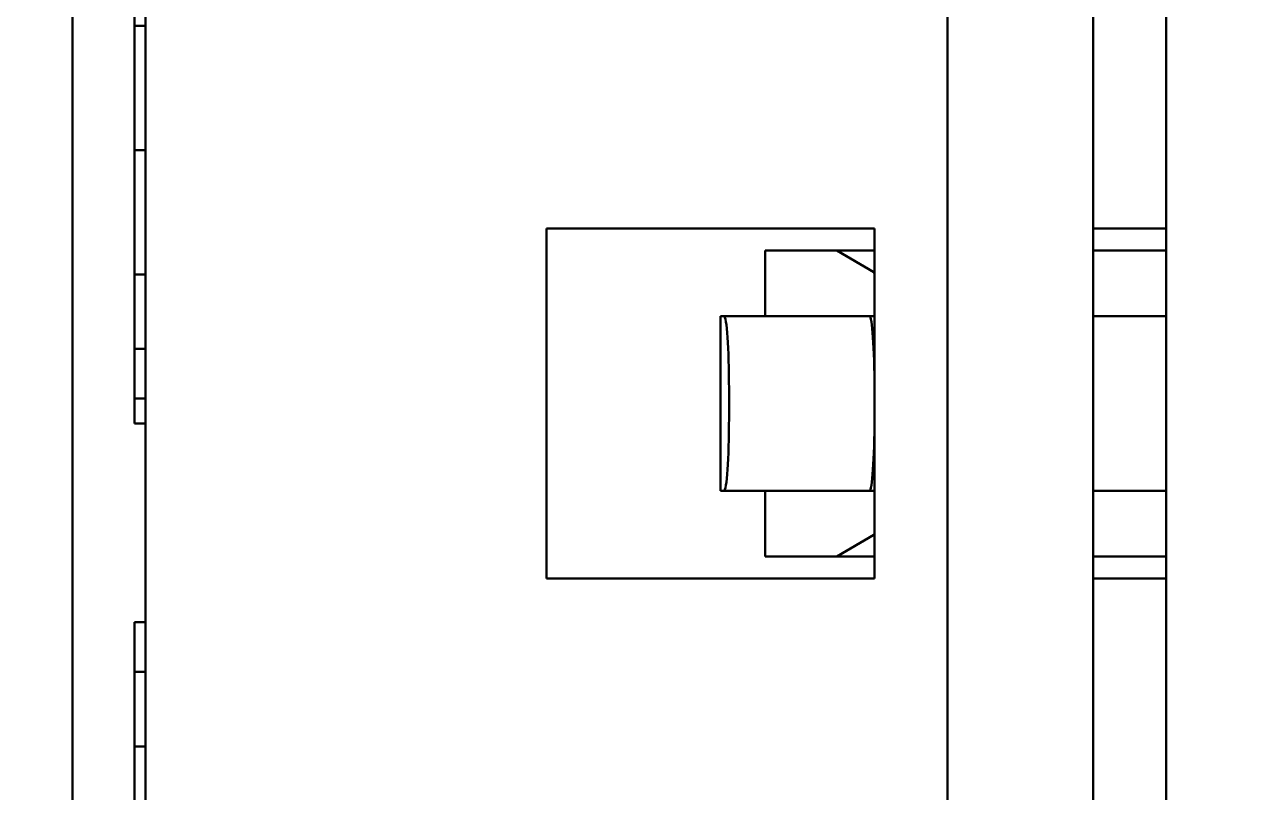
# Model space of a CAD drawing. Header units: millimetres. Extents: x 3100 to 5091, y 868 to 1900.
# Drawn here: x 3346.974 to 3348.657, y 1456.363 to 1457.416 of the extents above; entities that cross this region are included whole.
import ezdxf

# ---------------------------------------------------------------- set-up
doc = ezdxf.new("R2010")
doc.units = ezdxf.units.MM
doc.header["$LTSCALE"] = 1.8
doc.layers.add('외형선(ISO)', color=7, linetype='Continuous', lineweight=50)

msp = doc.modelspace()

# ---------------------------------------------------------------- linework, layer by layer
at = {"layer": '외형선(ISO)'}
for p, q in [((3347.1401, 1456.1268), (3347.1401, 1462.0612)), ((3348.2401, 1453.5965), (3348.2401, 1461.4695)), ((3348.4401, 1453.5965), (3348.4401, 1461.3195)), ((3348.5401, 1418.5546), (3348.5401, 1461.2383)), ((3347.1251, 1457.4146), (3347.1251, 1457.5851)), ((3347.0401, 1457.5528), (3347.0401, 1454.1501)), ((3347.1401, 1457.4146), (3347.1251, 1457.4146)), ((3347.1251, 1457.4146), (3347.1251, 1457.2442)), ((3347.1401, 1457.2442), (3347.1251, 1457.2442)), ((3347.1251, 1457.2442), (3347.1251, 1457.0737)), ((3348.1401, 1457.1365), (3347.6901, 1457.1365)), ((3347.6901, 1456.6565), (3347.6901, 1457.1365)), ((3348.1401, 1457.1365), (3348.1401, 1456.6565)), ((3348.4401, 1457.1365), (3348.5401, 1457.1365)), ((3347.9901, 1457.1065), (3347.9931, 1457.1065)), ((3347.9901, 1457.0165), (3347.9901, 1457.1065)), ((3348.0886, 1457.1065), (3347.9931, 1457.1065)), ((3348.0886, 1457.1065), (3348.139, 1457.0765)), ((3348.1401, 1457.1065), (3348.0886, 1457.1065)), ((3348.5315, 1457.1065), (3348.4401, 1457.1065)), ((3348.5401, 1457.1065), (3348.5315, 1457.1065)), ((3347.1401, 1457.0737), (3347.1251, 1457.0737)), ((3347.1251, 1457.0737), (3347.1251, 1456.9715)), ((3348.139, 1457.0765), (3348.1401, 1457.0746)), ((3348.139, 1457.0765), (3348.1401, 1457.0765)), ((3347.9288, 1457.0165), (3347.9296, 1457.0165)), ((3347.9288, 1456.7765), (3347.9288, 1457.0165)), ((3347.9336, 1457.0165), (3347.9296, 1457.0165)), ((3348.1331, 1457.0165), (3347.9336, 1457.0165)), ((3348.1401, 1457.0165), (3348.1331, 1457.0165)), ((3348.5401, 1457.0165), (3348.4401, 1457.0165)), ((3347.1401, 1456.9715), (3347.1251, 1456.9715)), ((3347.1251, 1456.9715), (3347.1251, 1456.9033)), ((3347.1401, 1456.9033), (3347.1251, 1456.9033)), ((3347.1251, 1456.9033), (3347.1251, 1456.8692)), ((3347.9406, 1456.8765), (3347.9406, 1456.9165)), ((3347.1401, 1456.8692), (3347.1251, 1456.8692)), ((3347.9296, 1456.7765), (3347.9288, 1456.7765)), ((3347.9296, 1456.7765), (3347.9336, 1456.7765)), ((3347.9336, 1456.7765), (3348.1331, 1456.7765)), ((3347.9901, 1456.6865), (3347.9901, 1456.7765)), ((3348.1331, 1456.7765), (3348.1401, 1456.7765)), ((3348.4401, 1456.7765), (3348.5401, 1456.7765)), ((3348.139, 1456.7165), (3348.0886, 1456.6865)), ((3348.1401, 1456.7183), (3348.139, 1456.7165)), ((3348.139, 1456.7165), (3348.1401, 1456.7165)), ((3347.9931, 1456.6865), (3347.9901, 1456.6865)), ((3347.9931, 1456.6865), (3348.0886, 1456.6865)), ((3348.0886, 1456.6865), (3348.1401, 1456.6865)), ((3348.4401, 1456.6865), (3348.5315, 1456.6865)), ((3348.5315, 1456.6865), (3348.5401, 1456.6865)), ((3348.1401, 1456.6565), (3347.6901, 1456.6565)), ((3348.4401, 1456.6565), (3348.5401, 1456.6565)), ((3347.1401, 1456.5965), (3347.1251, 1456.5965)), ((3347.1251, 1456.5965), (3347.1251, 1456.5283)), ((3347.1401, 1456.5283), (3347.1251, 1456.5283)), ((3347.1251, 1456.5283), (3347.1251, 1456.426)), ((3347.1401, 1456.426), (3347.1251, 1456.426)), ((3347.1251, 1456.426), (3347.1251, 1456.2555))]:
    msp.add_line(p, q, dxfattribs=at)
msp.add_arc((3345.3401, 1457.3965), 5, 0, 180, dxfattribs=at)
for centre, major_axis, start_param, end_param in [((3347.9336, 1456.9165), (0, 0.1), 4.712389, 6.283185), ((3348.1331, 1456.9165), (0, 0.1), 4.712389, 6.283185), ((3347.9336, 1456.8765), (0, -0.1), 0, 1.570796), ((3348.1331, 1456.8765), (0, -0.1), 0, 1.570796)]:
    msp.add_ellipse(centre, major_axis=major_axis, ratio=0.069756, start_param=start_param, end_param=end_param, dxfattribs=at)

doc.saveas('drawing.dxf')
